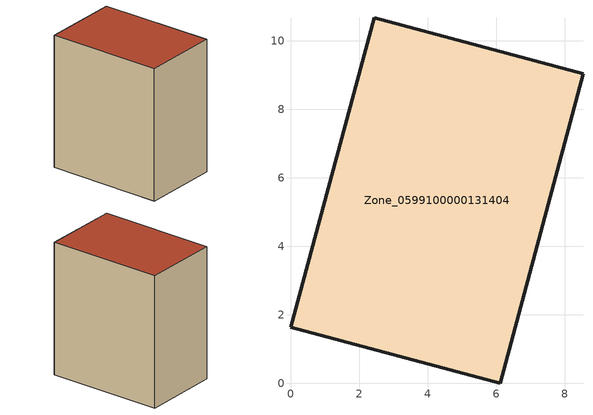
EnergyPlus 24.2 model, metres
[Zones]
Zone_0599100000131404
 floor ground (C_G): 2.44,10.68 8.54,9.04 6.12,0 0,1.64 z0.81
 wall outside (C_F): 8.54,9.04 2.44,10.68 0,1.64 6.12,0 8.54,9.04 z0.81:11.63
 roof outside (C_R): 0,1.64 6.12,0 8.54,9.04 2.44,10.68 z11.63
[BUILDING]
Pand.0599100000131404: North Axis=0; Terrain=City; Loads Convergence Tolerance Value=0.04; Temperature Convergence Tolerance Value=0.4; Solar Distribution=FullExterior; Maximum Number of Warmup Days=25; Minimum Number of Warmup Days=1
[Site:Location]
Rotterdam.The.Hague.AP_ZH_NLD Design_Conditions: Latitude=51.96; Longitude=4.45; Time Zone=1; Elevation=-4.5
[SITE:GROUNDTEMPERATURE:BUILDINGSURFACE]
18, 18, 18, 18, 18, 18, 18, 18, 18, 18, 18, 18
[MATERIAL] Thermal Absorptance=0.9; Solar Absorptance=0.7; Visible Absorptance=0.7
Name | Roughness | Thickness | Conductivity | Density | Specific Heat
G.TC.1975-1991 | MediumSmooth | 0.15 | 0.288461 | 540 | 1210
F.TC.1975-1991 | Rough | 0.3 | 0.230769 | 1920 | 840
R.TC.1975-1991 | MediumRough | 0.2 | 0.153846 | 1500 | 1000
[CONSTRUCTION]
C_G: G.TC.1975-1991
C_F: F.TC.1975-1991
C_R: R.TC.1975-1991
[ZONE]
Zone_0599100000131404: Type=1; Multiplier=1; Ceiling Height=Autocalculate; Volume=Autocalculate; Floor Area=autocalculate; Part of Total Floor Area=Yes
[ZONEINFILTRATION:DESIGNFLOWRATE]
Infil_Zone_0599100000131404: Zone or ZoneList or Space or SpaceList=Zone_0599100000131404; Schedule=AlwaysOn; Design Flow Rate Calculation Method=Flow/Area; Flow Rate per Floor Area=0.003; Constant Term Coefficient=1; Temperature Term Coefficient=0; Velocity Term Coefficient=0; Velocity Squared Term Coefficient=0
[HVACTEMPLATE:ZONE:IDEALLOADSAIRSYSTEM]
Zone_0599100000131404: Maximum Heating Supply Air Temperature=50; Minimum Cooling Supply Air Temperature=13; Maximum Heating Supply Air Humidity Ratio=0.0156; Minimum Cooling Supply Air Humidity Ratio=0.0077; Heating Limit=NoLimit; Cooling Limit=NoLimit; Dehumidification Control Type=ConstantSensibleHeatRatio; Cooling Sensible Heat Ratio=0.7; Dehumidification Setpoint=60; Humidification Control Type=None; Humidification Setpoint=30; Outdoor Air Method=None; Outdoor Air Flow Rate per Person=0.00944; Outdoor Air Flow Rate per Zone Floor Area=0; Outdoor Air Flow Rate per Zone=0; Demand Controlled Ventilation Type=None; Outdoor Air Economizer Type=NoEconomizer; Heat Recovery Type=None; Sensible Heat Recovery Effectiveness=0.7; Latent Heat Recovery Effectiveness=0.65
[ZONECONTROL:THERMOSTAT]
ThermostatControl_Zone_0599100000131404: Zone or ZoneList=Zone_0599100000131404; Control Type Schedule=DualSetpointControlType; Control 1=Thermostat_Zone_0599100000131404; Temperature Difference Between Cutout And Setpoint=0
[THERMOSTATSETPOINT:DUALSETPOINT]
Thermostat_Zone_0599100000131404: Heating Setpoint Temperature Schedule=HeatingSetpoint_Zone_0599100000131404; Cooling Setpoint Temperature Schedule=CoolingSetpoint_Zone_0599100000131404
[SCHEDULE:COMPACT]
HeatingSetpoint_Zone_0599100000131404: Through: 12/31, For: AllDays, Until: 24:00, 21
CoolingSetpoint_Zone_0599100000131404: Through: 12/31, For: AllDays, Until: 24:00, 24
DualSetpointControlType: Through: 12/31, For: AllDays, Until: 24:00, 4
AlwaysOn: Through: 12/31, For: AllDays, Until: 24:00, 1
